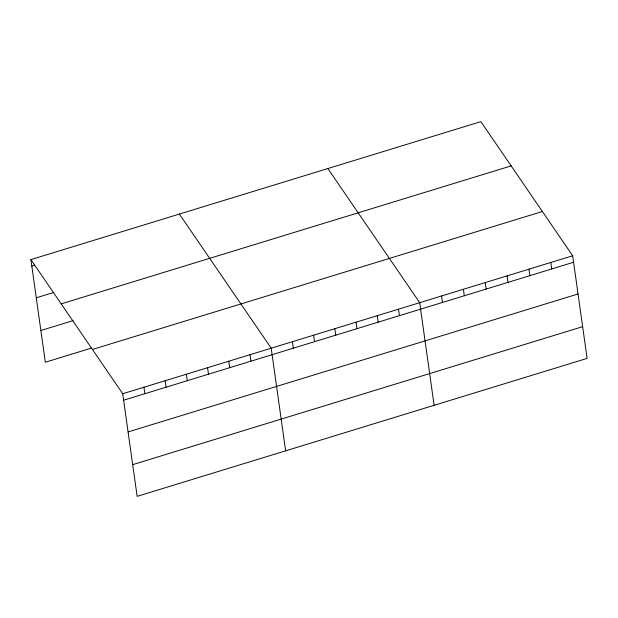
<?xml version="1.0" encoding="UTF-8"?>
<svg xmlns="http://www.w3.org/2000/svg" width="618" height="618" viewBox="0 0 618 618"><rect width="100%" height="100%" fill="white"/><g stroke="black" fill="none" stroke-linecap="round" stroke-linejoin="round"><path stroke-width="0.93" d="M30.9 259.599L480.858 121.638L572.677 255.767L587.1 358.401L137.142 496.362L122.719 393.736L30.9 259.599L45.323 362.233L91.441 348.089M31.812 266.08L34.577 265.23M36.269 297.806L53.797 292.438M61.197 303.863L511.156 165.902M40.865 330.499L73.14 320.603M92.422 349.471L542.372 211.511M122.719 393.736L572.677 255.767M123.631 400.217L573.589 262.248M128.088 431.943L578.046 293.983M132.685 464.636L582.643 326.675M327.872 168.544L419.692 302.681L434.114 405.308M179.382 214.075L271.209 348.204L285.632 450.839M550.823 262.472L551.735 268.954M528.969 269.17L529.881 275.651M507.108 275.875L508.019 282.356M485.254 282.573L486.165 289.054M463.4 289.278L464.311 295.759M441.546 295.976L442.457 302.457M398.479 309.178L399.39 315.659M377.266 315.682L378.177 322.163M356.053 322.187L356.965 328.668M334.84 328.691L335.752 335.172M313.627 335.195L314.539 341.677M292.422 341.7L293.326 348.181M249.996 354.709L250.908 361.19M228.784 361.213L229.695 367.695M207.571 367.718L208.482 374.199M186.358 374.222L187.269 380.703M165.145 380.727L166.057 387.208M143.932 387.231L144.844 393.712"/></g></svg>
